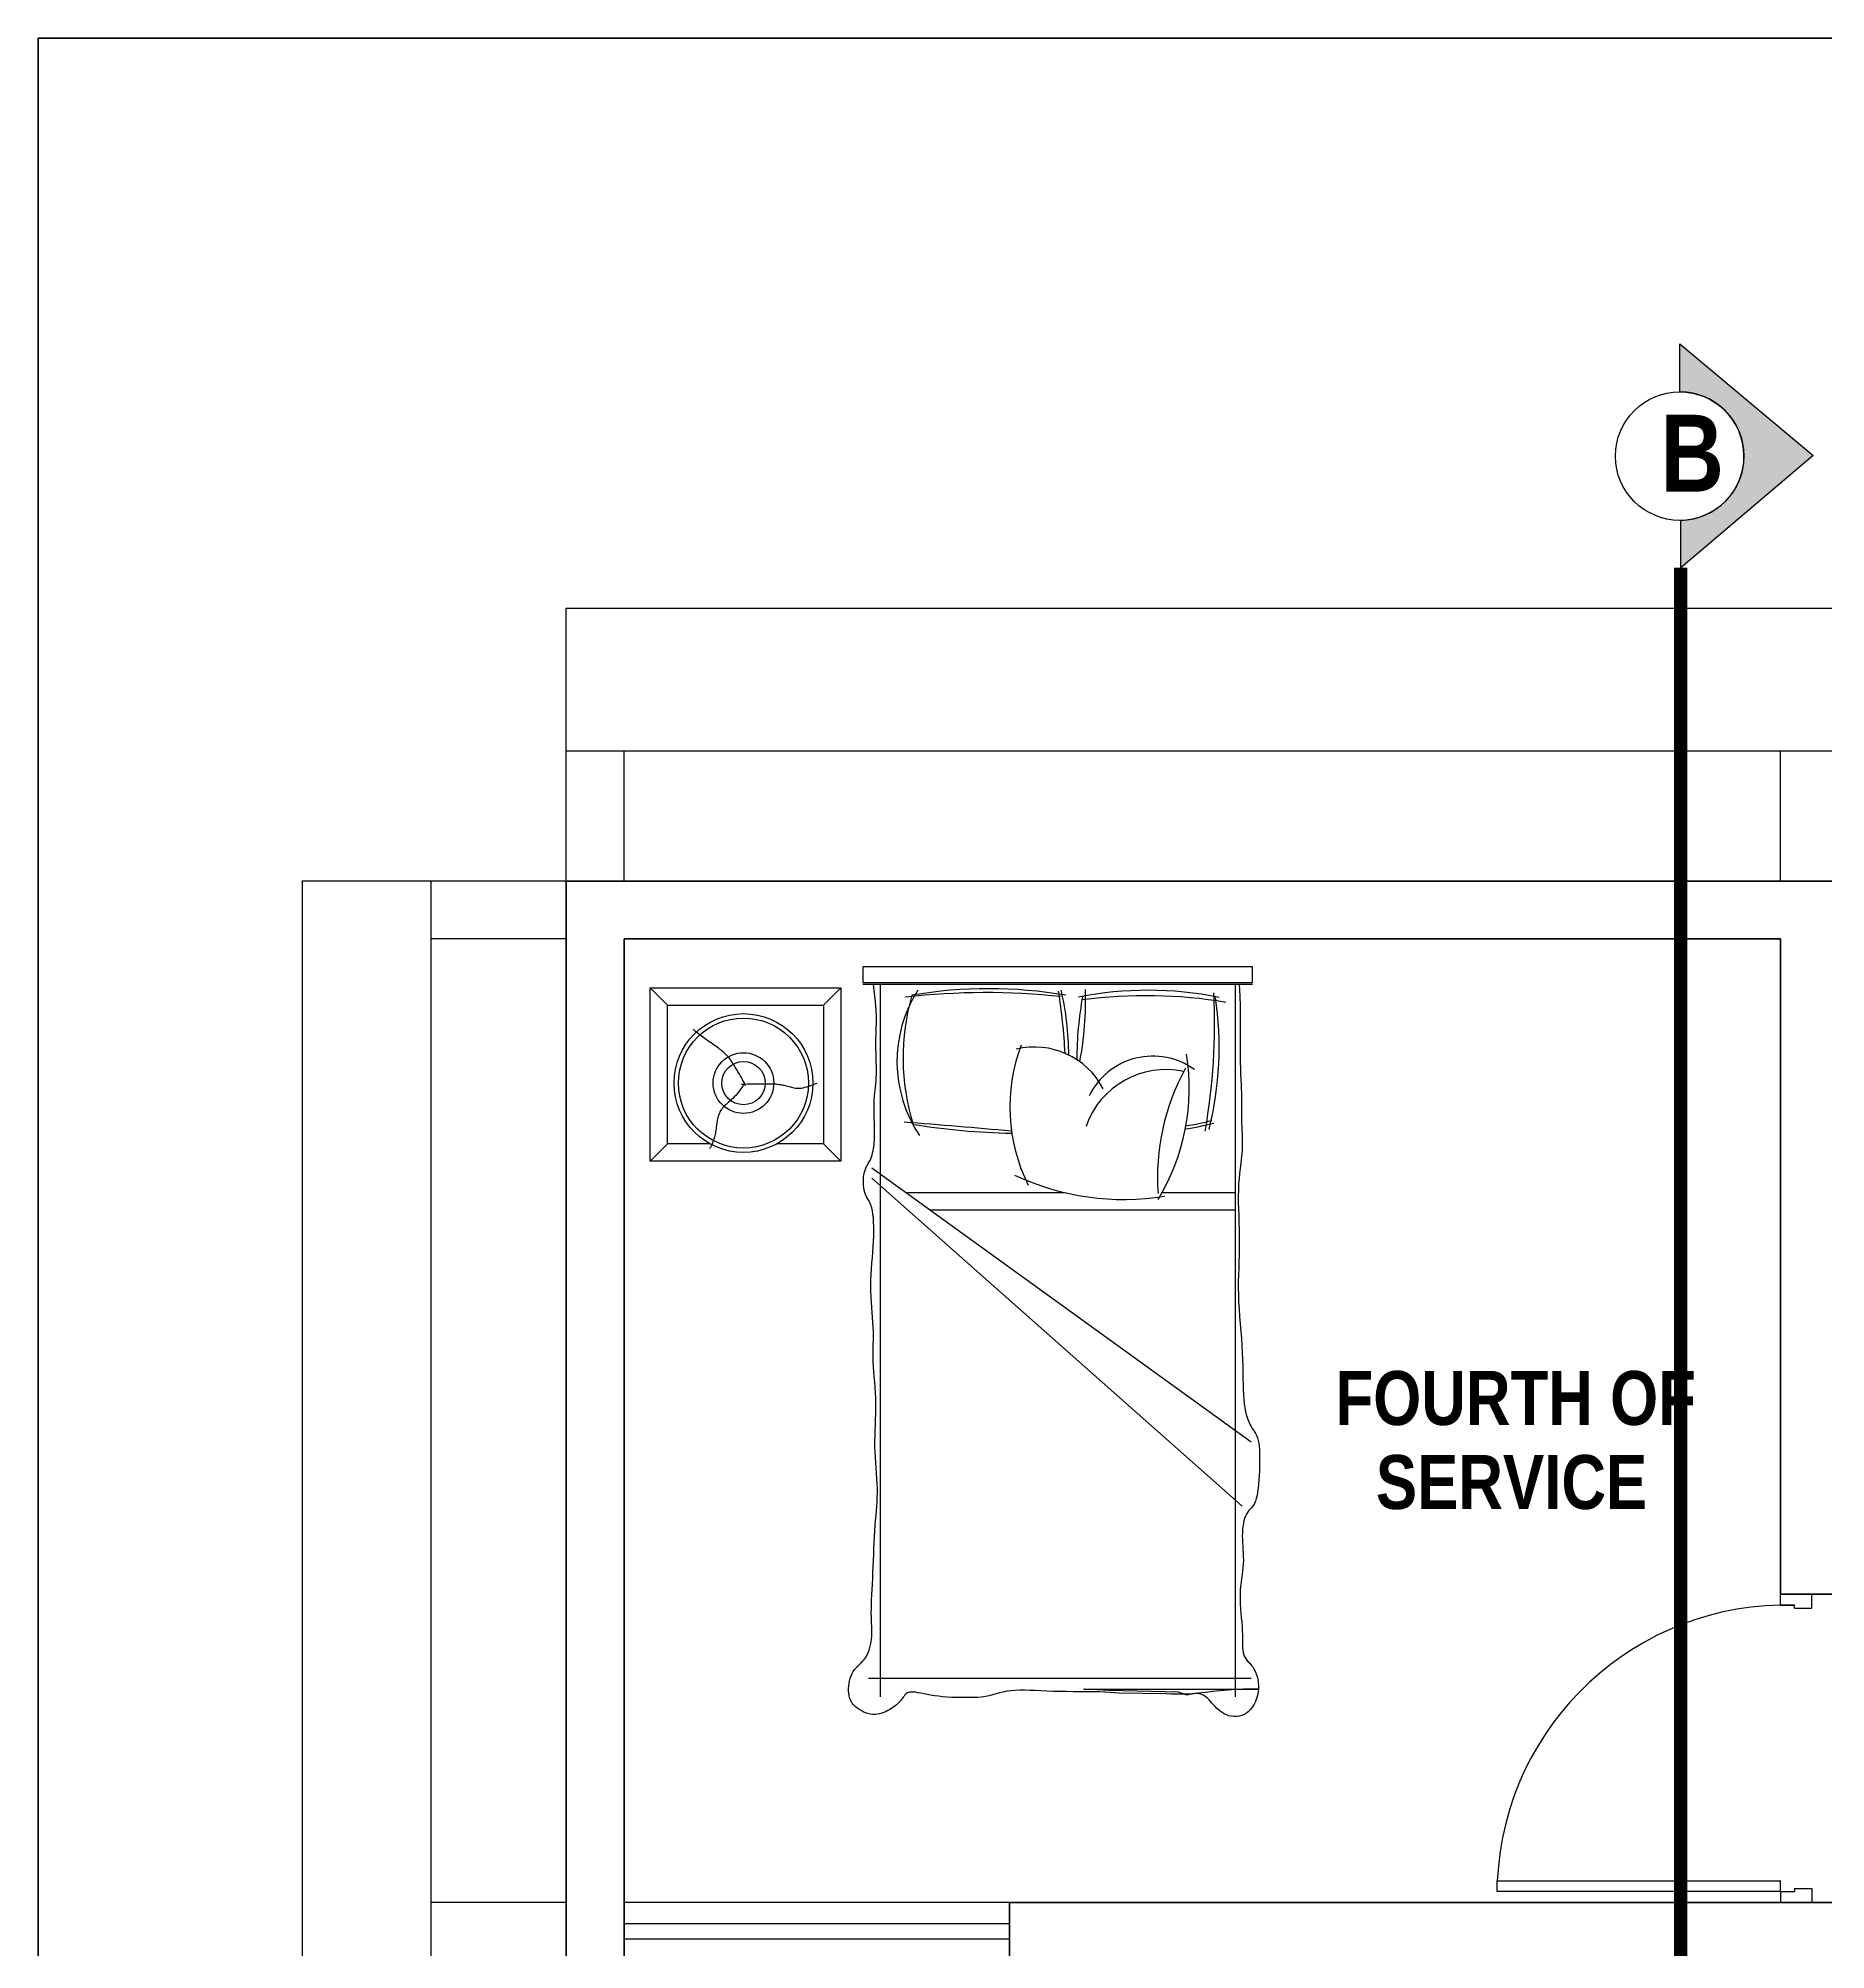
# Model space of a CAD drawing. Header units: millimetres. Extents: x -249630 to 95394, y -188036 to 109963.
# Drawn here: x -100853 to -95056, y 54575 to 60774 of the extents above; entities that cross this region are included whole.
import ezdxf

# ---------------------------------------------------------------- set-up
doc = ezdxf.new("R2010")
doc.units = ezdxf.units.MM
doc.header["$PDMODE"] = 2
doc.linetypes.add('ACAD_ISO04W100', pattern=[30, 24, -3, 0, -3])
for name, color, linetype in [('cotas', 1, 'Continuous'), ('Layer1', 2, 'Continuous'), ('Layer11', 30, 'Continuous'), ('Layer3', 3, 'Continuous'), ('PUERTAS', 14, 'Continuous'), ('SOMBRA', 252, 'Continuous'), ('SUBTITULOS', 90, 'Continuous'), ('TEXTOS', 11, 'Continuous'), ('VEREDA', 1, 'Continuous')]:
    doc.layers.add(name, color=color, linetype=linetype)
doc.layers.add('MUROS', color=6, linetype='Continuous', lineweight=60)
doc.styles.add('COTAS', font='arial.ttf', dxfattribs={"width": 1.1})
doc.styles.add('SUBTITULOS', font='swisscbi.ttf', dxfattribs={"oblique": 15, "height": 0.2})
doc.styles.add('SUBTITULOS(E)', font='swisscbi.ttf', dxfattribs={"oblique": 15, "height": 0.2})
doc.dimstyles.new('COTA1-50', dxfattribs={"dimscale": 0.5, "dimtxt": 0.22, "dimasz": 0.12, "dimexe": 0.08, "dimexo": 0.05, "dimgap": 0.076, "dimtad": 2, "dimzin": 4, "dimdsep": 46, "dimtxsty": 'COTAS', "dimblk": 'ARCHTICK', "dimcen": -0.1, "dimclrd": 141, "dimclre": 141, "dimclrt": 11, "dimadec": 0, "dimazin": 0, "dimtfac": 1, "dimtix": 1, "dimtmove": 1, "dimatfit": 3, "dimfxl": 1, "dimtolj": 1, "dimtzin": 0, "dimarcsym": 0})

# ---------------------------------------------------------------- blocks, each defined once
blk = doc.blocks.new('A$C69810C7B')
at = {"layer": 'PUERTAS', "color": 2}
for p, q in [((-0.99, -0.05), (-0.99, -0.15)), ((-0.945, -0.05), (-0.99, -0.05)), ((-0.945, -0.105), (-0.945, -0.05)), ((-0.045, -0.105), (-0.045, -0.05)), ((-0.045, -0.05), (0, -0.05)), ((0, -0.05), (0, -0.15)), ((-0.945, -0.105), (-0.955, -0.105)), ((-0.955, -0.15), (-0.955, -0.105)), ((-0.045, -0.105), (-0.035, -0.105)), ((-0.035, -0.15), (-0.035, -0.105)), ((-0.955, -0.15), (-0.99, -0.15)), ((-0.035, -0.15), (-0.07, -0.15)), ((-0.07, -1.06), (-0.07, -0.15)), ((-0.035, -0.15), (0, -0.15)), ((-0.035, -0.15), (-0.035, -1.06)), ((-0.035, -1.06), (-0.07, -1.06))]:
    blk.add_line(p, q, dxfattribs=at)
at = {"layer": 'PUERTAS', "color": 1}
blk.add_arc((-0.0268, -0.1318), 0.9286, 178.34796, 267.33498, dxfattribs=at)
blk = doc.blocks.new('MAM-11')
for p, q in [((0, 0), (0.045, -0.045)), ((0.5523, 0.0087), (1.5626, 0.0087)), ((0.5973, 0.0087), (0.5973, -1.8397)), ((1.5176, 0.0087), (1.5176, -1.8397)), ((0.495, 0), (0.45, -0.045)), ((0, -0.45), (0.045, -0.405)), ((0.45, -0.405), (0.495, -0.45)), ((0.5752, -0.4673), (1.559, -1.1782)), ((0.5752, -0.4939), (1.5362, -1.3455)), ((0.6638, -0.5313), (1.0745, -0.5313)), ((1.3283, -0.5313), (1.5176, -0.5313)), ((0.726, -0.5763), (1.5176, -0.5763)), ((1.3694, -0.5763), (1.5176, -0.5763)), ((0.5669, -1.7913), (1.559, -1.7913))]:
    blk.add_line(p, q)
for points in [[(0.5523, 0.0132), (1.5626, 0.0132), (1.5626, 0.0537), (0.5523, 0.0537)], [(0.495, 0), (0.495, -0.45), (0, -0.45), (0, 0)]]:
    blk.add_lwpolyline(points, close=True)
for points in [[(1.5284, 0.0087), (1.5298, -0.0224), (1.5305, -0.0478), (1.5309, -0.0722), (1.531, -0.0954), (1.531, -0.1174), (1.5309, -0.1383), (1.5308, -0.158), (1.5308, -0.1764), (1.5311, -0.1936), (1.5314, -0.2096), (1.5319, -0.2245), (1.5325, -0.2382), (1.533, -0.2509), (1.5336, -0.2625), (1.534, -0.2732), (1.5343, -0.2829), (1.5345, -0.2917), (1.5345, -0.2999), (1.5344, -0.3075), (1.5343, -0.3147), (1.5342, -0.3218), (1.5342, -0.3289), (1.5342, -0.3361), (1.5343, -0.3437), (1.5346, -0.3518), (1.5351, -0.3604), (1.5355, -0.3695), (1.5359, -0.379), (1.5362, -0.389), (1.5363, -0.3993), (1.5361, -0.41), (1.5356, -0.421), (1.5347, -0.4323), (1.5335, -0.444), (1.5321, -0.4561), (1.5306, -0.4687), (1.5292, -0.4818), (1.5278, -0.4955), (1.5268, -0.5099), (1.5261, -0.5249), (1.5258, -0.5407), (1.526, -0.5572), (1.5263, -0.5741), (1.5269, -0.5914), (1.5275, -0.6089), (1.5281, -0.6264), (1.5285, -0.6439), (1.5286, -0.6612), (1.5285, -0.6781), (1.5281, -0.6948), (1.5275, -0.7114), (1.5269, -0.728), (1.5263, -0.7447), (1.526, -0.7617), (1.5258, -0.779), (1.5261, -0.7968), (1.5268, -0.8151), (1.5279, -0.8339), (1.5292, -0.8529), (1.5307, -0.8722), (1.5322, -0.8914), (1.5338, -0.9105), (1.5351, -0.9292), (1.5362, -0.9476), (1.537, -0.9653), (1.5375, -0.9824), (1.5379, -0.9988), (1.5381, -1.0145), (1.5384, -1.0294), (1.5387, -1.0434), (1.5392, -1.0565), (1.54, -1.0686), (1.5412, -1.0797), (1.5426, -1.0899), (1.5443, -1.0992), (1.5464, -1.1076), (1.5486, -1.1153), (1.5511, -1.1222), (1.5537, -1.1283), (1.5565, -1.1339), (1.5594, -1.1388), (1.5623, -1.1434), (1.5653, -1.1478), (1.5681, -1.1522), (1.5708, -1.1569), (1.5733, -1.162), (1.5755, -1.1678), (1.5774, -1.1744), (1.5789, -1.1821), (1.5799, -1.1906), (1.5807, -1.2), (1.5811, -1.2101), (1.5813, -1.2206), (1.5812, -1.2316), (1.581, -1.2429), (1.5806, -1.2543), (1.58, -1.2656), (1.5793, -1.2769), (1.5785, -1.2878), (1.5774, -1.2982), (1.5761, -1.308), (1.5745, -1.3171), (1.5726, -1.3252), (1.5704, -1.3322), (1.5679, -1.338), (1.5651, -1.3429), (1.5621, -1.347), (1.559, -1.3506), (1.5558, -1.3541), (1.5527, -1.3576), (1.5497, -1.3614), (1.547, -1.3658), (1.5445, -1.3709), (1.5424, -1.3768), (1.5405, -1.3834), (1.539, -1.3905), (1.5378, -1.3981), (1.5369, -1.4061), (1.5364, -1.4143), (1.5362, -1.4228), (1.5364, -1.4314), (1.5368, -1.4401), (1.5374, -1.449), (1.538, -1.4579), (1.5385, -1.4669), (1.5389, -1.476), (1.539, -1.4852), (1.5388, -1.4944), (1.5381, -1.5037), (1.537, -1.5131), (1.5358, -1.5227), (1.5344, -1.5325), (1.5331, -1.5426), (1.5319, -1.553), (1.531, -1.5637), (1.5305, -1.5749), (1.5305, -1.5865), (1.531, -1.5984), (1.5317, -1.6106), (1.5327, -1.6227), (1.5337, -1.6348), (1.5347, -1.6465), (1.5356, -1.6579), (1.5362, -1.6687), (1.5365, -1.6788), (1.5366, -1.6882), (1.5367, -1.6969), (1.5367, -1.7049), (1.5369, -1.7123), (1.5375, -1.7191), (1.5385, -1.7252), (1.54, -1.7308), (1.5423, -1.7357), (1.5451, -1.7402), (1.5483, -1.7445), (1.5519, -1.7487), (1.5557, -1.7529), (1.5594, -1.7573), (1.5632, -1.7621), (1.5666, -1.7675), (1.5698, -1.7736), (1.5725, -1.7802), (1.5748, -1.7874), (1.5765, -1.795), (1.5777, -1.8029), (1.5783, -1.8111), (1.5782, -1.8194), (1.5774, -1.8277), (1.5758, -1.836), (1.5735, -1.8441), (1.5706, -1.8519), (1.5669, -1.8592), (1.5627, -1.8661), (1.558, -1.8723), (1.5527, -1.8777), (1.547, -1.8822), (1.5409, -1.8857), (1.5344, -1.8883), (1.5278, -1.89), (1.521, -1.8908), (1.5143, -1.8909), (1.5076, -1.8901), (1.5012, -1.8887), (1.4951, -1.8866), (1.4893, -1.884), (1.484, -1.8808), (1.4789, -1.8772), (1.4742, -1.8733), (1.4698, -1.8692), (1.4656, -1.8649), (1.4616, -1.8605), (1.4577, -1.8562), (1.4539, -1.852), (1.4502, -1.848), (1.4466, -1.8443), (1.4428, -1.8409), (1.4389, -1.8379), (1.4349, -1.8354), (1.4306, -1.8334), (1.426, -1.8321), (1.4211, -1.8315), (1.4159, -1.8315), (1.4103, -1.832), (1.4046, -1.8329), (1.3986, -1.834), (1.3924, -1.8353), (1.3707, -1.8276), (1.1918, -1.8231), (1.1759, -1.8225), (1.1593, -1.8218), (1.1422, -1.821), (1.1245, -1.8203), (1.5767, -1.8198), (1.5579, -1.8197), (1.5387, -1.8201), (1.519, -1.8211), (1.4991, -1.8226), (1.4793, -1.8244), (1.4598, -1.8264), (1.4408, -1.8284), (1.4226, -1.8303), (1.4056, -1.8318), (1.3899, -1.8328), (1.3756, -1.8332), (1.3626, -1.8331), (1.3505, -1.8325), (1.3389, -1.8317), (1.217, -1.8306), (1.2052, -1.8296), (1.1928, -1.8285), (1.1794, -1.8277), (1.1648, -1.8271), (1.149, -1.8268), (1.1324, -1.8266), (1.1152, -1.8265), (1.0977, -1.8265), (1.0801, -1.8264), (1.0627, -1.8262), (1.0458, -1.8258), (1.0295, -1.8252), (1.014, -1.8245), (0.9992, -1.8238), (0.9851, -1.8232), (0.9717, -1.8228), (0.9591, -1.8227), (0.9473, -1.823), (0.9362, -1.8239), (0.9259, -1.8254), (0.9161, -1.8274), (0.9068, -1.8297), (0.8977, -1.8321), (0.8887, -1.8346), (0.8796, -1.8369), (0.8701, -1.8389), (0.8602, -1.8404), (0.8497, -1.8413), (0.7937, -1.8415), (0.7824, -1.8413), (0.771, -1.8407), (0.7597, -1.8397), (0.7486, -1.8384), (0.7379, -1.8369), (0.7278, -1.8353), (0.7184, -1.8336), (0.7099, -1.832), (0.702, -1.8305), (0.6949, -1.8291), (0.6885, -1.8281), (0.6827, -1.8275), (0.6777, -1.8273), (0.6733, -1.8277), (0.6696, -1.8287), (0.6664, -1.8303), (0.6636, -1.8324), (0.6611, -1.8349), (0.6588, -1.8377), (0.6566, -1.8408), (0.6543, -1.844), (0.6518, -1.8473), (0.649, -1.8507), (0.646, -1.854), (0.6427, -1.8573), (0.6391, -1.8605), (0.6352, -1.8637), (0.631, -1.8668), (0.6267, -1.8698), (0.622, -1.8727), (0.6172, -1.8755), (0.6121, -1.8781), (0.6068, -1.8804), (0.6013, -1.8824), (0.5956, -1.8839), (0.5898, -1.885), (0.5838, -1.8855), (0.5777, -1.8854), (0.5715, -1.8845), (0.5652, -1.8831), (0.559, -1.881), (0.553, -1.8785), (0.5472, -1.8755), (0.5417, -1.8721), (0.5366, -1.8684), (0.5321, -1.8645), (0.5281, -1.8603), (0.5247, -1.856), (0.5218, -1.8514), (0.5195, -1.8466), (0.5177, -1.8416), (0.5163, -1.8362), (0.5154, -1.8305), (0.515, -1.8245), (0.515, -1.8182), (0.5154, -1.8116), (0.5162, -1.8049), (0.5174, -1.7982), (0.5192, -1.7917), (0.5213, -1.7853), (0.5239, -1.7794), (0.527, -1.7738), (0.5306, -1.7689), (0.5345, -1.7644), (0.5386, -1.7601), (0.5429, -1.756), (0.5473, -1.7519), (0.5515, -1.7476), (0.5556, -1.7429), (0.5593, -1.7377), (0.5627, -1.732), (0.5656, -1.7256), (0.5682, -1.7189), (0.5703, -1.7119), (0.5721, -1.7047), (0.5735, -1.6975), (0.5745, -1.6903), (0.5752, -1.6832), (0.5755, -1.6765), (0.5755, -1.6698), (0.5753, -1.6631), (0.575, -1.6562), (0.5746, -1.6489), (0.5743, -1.6411), (0.574, -1.6325), (0.5739, -1.623), (0.574, -1.6125), (0.5743, -1.6011), (0.5748, -1.5887), (0.5754, -1.5756), (0.5761, -1.5618), (0.5768, -1.5474), (0.5776, -1.5325), (0.5783, -1.5172), (0.579, -1.5016), (0.5797, -1.4859), (0.5803, -1.4701), (0.5809, -1.4545), (0.5816, -1.4391), (0.5823, -1.424), (0.5831, -1.4095), (0.584, -1.3956), (0.585, -1.3824), (0.5861, -1.3698), (0.5871, -1.3577), (0.5881, -1.3459), (0.5889, -1.3342), (0.5895, -1.3226), (0.5898, -1.3108), (0.5897, -1.2986), (0.5893, -1.286), (0.5886, -1.273), (0.5876, -1.2597), (0.5866, -1.2461), (0.5855, -1.2323), (0.5846, -1.2183), (0.5838, -1.2043), (0.5834, -1.1903), (0.5833, -1.1763), (0.5836, -1.1623), (0.5841, -1.1484), (0.5847, -1.1345), (0.5852, -1.1206), (0.5857, -1.1067), (0.586, -1.0927), (0.5859, -1.0787), (0.5855, -1.0647), (0.5847, -1.0507), (0.5838, -1.0367), (0.5827, -1.023), (0.5816, -1.0094), (0.5805, -0.9962), (0.5796, -0.9834), (0.579, -0.971), (0.5786, -0.9591), (0.5786, -0.9477), (0.5787, -0.9365), (0.579, -0.9255), (0.5792, -0.9145), (0.5793, -0.9034), (0.5793, -0.8921), (0.579, -0.8804), (0.5783, -0.8683), (0.5774, -0.8557), (0.5764, -0.8428), (0.5753, -0.8295), (0.5743, -0.8158), (0.5734, -0.8019), (0.5728, -0.7877), (0.5726, -0.7733), (0.5728, -0.7587), (0.5734, -0.7441), (0.5743, -0.7294), (0.5754, -0.7147), (0.5766, -0.7002), (0.5777, -0.6858), (0.5787, -0.6717), (0.5796, -0.658), (0.5802, -0.6447), (0.5804, -0.6319), (0.5804, -0.6197), (0.58, -0.6082), (0.5793, -0.5975), (0.5783, -0.5877), (0.5769, -0.5789), (0.5752, -0.5712), (0.5731, -0.5646), (0.5708, -0.559), (0.5683, -0.554), (0.5657, -0.5496), (0.5632, -0.5453), (0.5608, -0.541), (0.5586, -0.5364), (0.5568, -0.5313), (0.5553, -0.5254), (0.5543, -0.519), (0.5536, -0.5122), (0.5534, -0.5052), (0.5535, -0.4982), (0.554, -0.4913), (0.5549, -0.4847), (0.5562, -0.4787), (0.5577, -0.4733), (0.5596, -0.4685), (0.5617, -0.4641), (0.5639, -0.4601), (0.5662, -0.4561), (0.5684, -0.4522), (0.5706, -0.4482), (0.5726, -0.4438), (0.5744, -0.4391), (0.576, -0.4341), (0.5773, -0.4288), (0.5785, -0.4233), (0.5795, -0.4178), (0.5803, -0.4122), (0.581, -0.4067), (0.5815, -0.4014), (0.5819, -0.3962), (0.5822, -0.3912), (0.5824, -0.3862), (0.5825, -0.3811), (0.5825, -0.3757), (0.5825, -0.37), (0.5823, -0.3638), (0.5821, -0.357), (0.5819, -0.3496), (0.5816, -0.3415), (0.5813, -0.3331), (0.5811, -0.3243), (0.581, -0.3154), (0.581, -0.3065), (0.5811, -0.2977), (0.5815, -0.2892), (0.5821, -0.2811), (0.5828, -0.2732), (0.5837, -0.2655), (0.5846, -0.2579), (0.5854, -0.25), (0.5862, -0.242), (0.5868, -0.2335), (0.5872, -0.2246), (0.5873, -0.215), (0.5872, -0.2048), (0.5869, -0.194), (0.5866, -0.1828), (0.5862, -0.171), (0.5859, -0.1588), (0.5858, -0.1463), (0.5859, -0.1333), (0.5863, -0.1201), (0.5867, -0.1061), (0.587, -0.0912), (0.587, -0.0748), (0.5863, -0.0567), (0.5849, -0.0365), (0.5826, -0.0138), (0.5794, 0.0087)], [(0.1554, -0.405), (0.045, -0.405), (0.045, -0.045), (0.45, -0.045), (0.45, -0.405), (0.3293, -0.405)], [(0.2478, -0.2544), (0.2439, -0.2464), (0.2402, -0.2394), (0.2369, -0.2331), (0.2337, -0.2276), (0.2308, -0.2226), (0.2281, -0.2181), (0.2256, -0.214), (0.2233, -0.2102), (0.2211, -0.2066), (0.219, -0.2031), (0.217, -0.1998), (0.215, -0.1966), (0.2131, -0.1935), (0.2112, -0.1906), (0.2092, -0.1877), (0.2071, -0.1849), (0.2049, -0.1821), (0.2026, -0.1794), (0.2002, -0.1768), (0.1977, -0.1742), (0.1951, -0.1716), (0.1923, -0.1691), (0.1895, -0.1666), (0.1866, -0.1641), (0.1836, -0.1616), (0.1804, -0.1592), (0.1772, -0.1567), (0.1738, -0.1542), (0.1702, -0.1516), (0.1664, -0.1489), (0.1624, -0.1462), (0.1582, -0.1433), (0.1537, -0.1402), (0.1489, -0.137), (0.1437, -0.1334), (0.1382, -0.1295), (0.1323, -0.125), (0.1259, -0.12), (0.119, -0.1143), (0.1115, -0.1079)], [(0.2449, -0.2466), (0.2403, -0.2551), (0.2358, -0.2625), (0.2314, -0.2689), (0.227, -0.2745), (0.2227, -0.2793), (0.2185, -0.2836), (0.2144, -0.2874), (0.2106, -0.2909), (0.2069, -0.2941), (0.2034, -0.2972), (0.2001, -0.3001), (0.197, -0.303), (0.1941, -0.3057), (0.1914, -0.3084), (0.1889, -0.3112), (0.1867, -0.3139), (0.1847, -0.3167), (0.1828, -0.3196), (0.1812, -0.3225), (0.1798, -0.3254), (0.1785, -0.3284), (0.1774, -0.3314), (0.1764, -0.3344), (0.1756, -0.3375), (0.1749, -0.3405), (0.1743, -0.3435), (0.1738, -0.3465), (0.1734, -0.3496), (0.173, -0.3526), (0.1726, -0.3556), (0.1723, -0.3586), (0.1719, -0.3617), (0.1715, -0.3647), (0.1711, -0.3678), (0.1706, -0.3709), (0.17, -0.374), (0.1694, -0.3773), (0.1686, -0.3807), (0.1678, -0.3842), (0.1669, -0.3879), (0.1658, -0.3918), (0.1646, -0.3957), (0.1632, -0.3997), (0.1618, -0.4037), (0.1602, -0.4075), (0.1584, -0.4111), (0.1565, -0.4144), (0.1544, -0.4173)], [(0.2368, -0.2507), (0.2453, -0.25), (0.2528, -0.2497), (0.2595, -0.2495), (0.2654, -0.2494), (0.2706, -0.2495), (0.2754, -0.2496), (0.2797, -0.2497), (0.2839, -0.2498), (0.2878, -0.2498), (0.2917, -0.2498), (0.2954, -0.2497), (0.2991, -0.2496), (0.3026, -0.2495), (0.3061, -0.2494), (0.3095, -0.2493), (0.3128, -0.2493), (0.316, -0.2493), (0.3192, -0.2494), (0.3224, -0.2496), (0.3255, -0.2498), (0.3286, -0.2501), (0.3317, -0.2505), (0.3349, -0.2509), (0.338, -0.2513), (0.3412, -0.2519), (0.3444, -0.2525), (0.3476, -0.2531), (0.3508, -0.2538), (0.3541, -0.2546), (0.3573, -0.2554), (0.3606, -0.2562), (0.3639, -0.2571), (0.3672, -0.2579), (0.3705, -0.2588), (0.3739, -0.2596), (0.3773, -0.2603), (0.3809, -0.2607), (0.3847, -0.2609), (0.3886, -0.2609), (0.3928, -0.2604), (0.3972, -0.2596), (0.4019, -0.2584), (0.4067, -0.257), (0.4118, -0.2553), (0.417, -0.2535), (0.4224, -0.2517), (0.4279, -0.2498), (0.4336, -0.248)]]:
    blk.add_lwpolyline(points)
for radius in [0.18, 0.1687, 0.0787, 0.0562]:
    blk.add_circle((0.2423, -0.2474), radius)
for centre, radius, start, end in [((0.9848, -0.1916), 0.3443, 147.51, 213.8336), ((1.2426, -0.1818), 0.5864, 163.9263, 197.1409), ((0.8717, -1.8352), 1.8224, 83.8573, 96.5991), ((0.8781, -1.1894), 1.1867, 80.2673, 99.6516), ((-0.3638, -0.2411), 1.4421, 2.8091, 9.2693), ((0.2767, -0.1837), 0.8096, 0.622, 12.6507), ((2.0242, -0.1882), 0.9172, 169.5301, 179.9067), ((1.2922, -0.9346), 0.9279, 78.5693, 101.2382), ((0.2921, -0.0344), 0.8376, 349.1351, 2.0447), ((1.2868, -1.2645), 1.2437, 80.4129, 97.6051), ((-0.1459, -0.0943), 1.6102, 350.0701, 2.8905), ((0.598, -0.1556), 0.8782, 346.0003, 8.5403), ((1.3875, -0.3096), 0.4542, 159.3026, 206.5026), ((0.9967, -0.3563), 0.2023, 27.7042, 103.4903), ((1.3044, -0.362), 0.1844, 54.1671, 153.8421), ((0.8451, -0.2612), 0.5535, 328.6542, 9.1977), ((1.3387, -0.4323), 0.22, 78.0413, 160.8342), ((1.9003, -0.4917), 0.5842, 151.0456, 184.1497), ((1.329, 0.1081), 0.4703, 277.4531, 285.8045), ((-0.4249, -14.9412), 14.6323, 84.65974, 85.75157), ((0.9825, 1.5309), 1.9092, 260.953, 268.6517), ((1.2912, 0.2932), 0.6667, 278.3926, 284.8631), ((1.2297, 0.1177), 0.6673, 244.7809, 279.0606)]:
    blk.add_arc(centre, radius, start, end)
blk = doc.blocks.new('_ArchTick')
at = {"color": 0, "linetype": 'ByBlock', "const_width": 0.15}
blk.add_lwpolyline([(-0.5, -0.5), (0.5, 0.5)], dxfattribs=at)
blk = doc.blocks.new('*D38')
at = {"layer": 'cotas', "color": 141, "lineweight": -2, "transparency": 16777216}
for p, q in [((-99140.5, 58040.3), (-99140.5, 58462.5)), ((-99140.5, 58462.5), (-98953, 58462.5)), ((-98953, 58040.3), (-98953, 58462.5))]:
    blk.add_line(p, q, dxfattribs=at)
at = {"layer": 'Defpoints', "color": 0, "transparency": 16777216}
for p in [(-98953, 58462.5), (-99140.5, 58040.3), (-98953, 58040.3)]:
    blk.add_point(p, dxfattribs=at)
at = {"layer": 'cotas', "color": 141, "lineweight": -2, "transparency": 16777216, "xscale": 0.06, "yscale": 0.06, "zscale": 0.06, "rotation": 180}
blk.add_blockref('_ArchTick', (-99140.5, 58462.5), dxfattribs=at)
at = {"layer": 'cotas', "color": 141, "lineweight": -2, "transparency": 16777216, "xscale": 0.06, "yscale": 0.06, "zscale": 0.06}
blk.add_blockref('_ArchTick', (-98953, 58462.5), dxfattribs=at)
at = {"layer": 'cotas', "color": 11, "transparency": 16777216, "insert": (-99046.7, 58462.6), "char_height": 0.11, "attachment_point": 5, "style": 'COTAS'}
blk.add_mtext('\\A1;187.50', dxfattribs=at)
blk = doc.blocks.new('*D39')
at = {"layer": 'cotas', "color": 141, "lineweight": -2, "transparency": 16777216}
for p, q in [((-98953, 58040.3), (-98953, 58462.5)), ((-98953, 58462.5), (-95203, 58462.5)), ((-95203, 58040.3), (-95203, 58462.5))]:
    blk.add_line(p, q, dxfattribs=at)
at = {"layer": 'Defpoints', "color": 0, "transparency": 16777216}
for p in [(-95203, 58462.5), (-98953, 58040.3), (-95203, 58040.3)]:
    blk.add_point(p, dxfattribs=at)
at = {"layer": 'cotas', "color": 141, "lineweight": -2, "transparency": 16777216, "xscale": 0.06, "yscale": 0.06, "zscale": 0.06, "rotation": 180}
blk.add_blockref('_ArchTick', (-98953, 58462.5), dxfattribs=at)
at = {"layer": 'cotas', "color": 141, "lineweight": -2, "transparency": 16777216, "xscale": 0.06, "yscale": 0.06, "zscale": 0.06}
blk.add_blockref('_ArchTick', (-95203, 58462.5), dxfattribs=at)
at = {"layer": 'cotas', "color": 11, "transparency": 16777216, "insert": (-97078, 58462.6), "char_height": 0.11, "attachment_point": 5, "style": 'COTAS'}
blk.add_mtext('\\A1;3750.00', dxfattribs=at)
blk = doc.blocks.new('*D40')
at = {"layer": 'cotas', "color": 141, "lineweight": -2, "transparency": 16777216}
for p, q in [((-95203, 58040.3), (-95203, 58462.5)), ((-95203, 58462.5), (-95015.5, 58462.5)), ((-95015.5, 58040.3), (-95015.5, 58462.5))]:
    blk.add_line(p, q, dxfattribs=at)
at = {"layer": 'Defpoints', "color": 0, "transparency": 16777216}
for p in [(-95015.5, 58462.5), (-95203, 58040.3), (-95015.5, 58040.3)]:
    blk.add_point(p, dxfattribs=at)
at = {"layer": 'cotas', "color": 141, "lineweight": -2, "transparency": 16777216, "xscale": 0.06, "yscale": 0.06, "zscale": 0.06, "rotation": 180}
blk.add_blockref('_ArchTick', (-95203, 58462.5), dxfattribs=at)
at = {"layer": 'cotas', "color": 141, "lineweight": -2, "transparency": 16777216, "xscale": 0.06, "yscale": 0.06, "zscale": 0.06}
blk.add_blockref('_ArchTick', (-95015.5, 58462.5), dxfattribs=at)
at = {"layer": 'cotas', "color": 11, "transparency": 16777216, "insert": (-95109.2, 58462.6), "char_height": 0.11, "attachment_point": 5, "style": 'COTAS'}
blk.add_mtext('\\A1;187.50', dxfattribs=at)
blk = doc.blocks.new('*D45')
at = {"layer": 'cotas', "color": 141, "lineweight": -2, "transparency": 16777216}
for p, q in [((-99140.5, 58040.3), (-99579.4, 58040.3)), ((-99579.4, 58040.3), (-99579.4, 57852.8)), ((-99140.5, 57852.8), (-99579.4, 57852.8))]:
    blk.add_line(p, q, dxfattribs=at)
at = {"layer": 'Defpoints', "color": 0, "transparency": 16777216}
for p in [(-99140.5, 58040.3), (-99579.4, 57852.8), (-99140.5, 57852.8)]:
    blk.add_point(p, dxfattribs=at)
at = {"layer": 'cotas', "color": 141, "lineweight": -2, "transparency": 16777216, "xscale": 0.06, "yscale": 0.06, "zscale": 0.06}
for p, rotation in [((-99579.4, 58040.3), 90), ((-99579.4, 57852.8), 270)]:
    blk.add_blockref('_ArchTick', p, dxfattribs=dict(at, rotation=rotation))
at = {"layer": 'cotas', "color": 11, "transparency": 16777216, "insert": (-99579.5, 57946.5), "char_height": 0.11, "attachment_point": 5, "rotation": 90, "style": 'COTAS'}
blk.add_mtext('\\A1;187.50', dxfattribs=at)
blk = doc.blocks.new('*D46')
at = {"layer": 'cotas', "color": 141, "lineweight": -2, "transparency": 16777216}
for p, q in [((-99140.5, 57852.8), (-99579.4, 57852.8)), ((-99579.4, 57852.8), (-99579.4, 54727.8)), ((-99140.5, 54727.8), (-99579.4, 54727.8))]:
    blk.add_line(p, q, dxfattribs=at)
at = {"layer": 'Defpoints', "color": 0, "transparency": 16777216}
for p in [(-99140.5, 57852.8), (-99579.4, 54727.8), (-99140.5, 54727.8)]:
    blk.add_point(p, dxfattribs=at)
at = {"layer": 'cotas', "color": 141, "lineweight": -2, "transparency": 16777216, "xscale": 0.06, "yscale": 0.06, "zscale": 0.06}
for p, rotation in [((-99579.4, 57852.8), 90), ((-99579.4, 54727.8), 270)]:
    blk.add_blockref('_ArchTick', p, dxfattribs=dict(at, rotation=rotation))
at = {"layer": 'cotas', "color": 11, "transparency": 16777216, "insert": (-99579.5, 56290.3), "char_height": 0.11, "attachment_point": 5, "rotation": 90, "style": 'COTAS'}
blk.add_mtext('\\A1;3125.00', dxfattribs=at)
blk = doc.blocks.new('*D47')
at = {"layer": 'cotas', "color": 141, "lineweight": -2, "transparency": 16777216}
for p, q in [((-99140.5, 54727.8), (-99579.4, 54727.8)), ((-99579.4, 54727.8), (-99579.4, 54540.3)), ((-99140.5, 54540.3), (-99579.4, 54540.3))]:
    blk.add_line(p, q, dxfattribs=at)
at = {"layer": 'Defpoints', "color": 0, "transparency": 16777216}
for p in [(-99140.5, 54727.8), (-99579.4, 54540.3), (-99140.5, 54540.3)]:
    blk.add_point(p, dxfattribs=at)
at = {"layer": 'cotas', "color": 141, "lineweight": -2, "transparency": 16777216, "xscale": 0.06, "yscale": 0.06, "zscale": 0.06}
for p, rotation in [((-99579.4, 54727.8), 90), ((-99579.4, 54540.3), 270)]:
    blk.add_blockref('_ArchTick', p, dxfattribs=dict(at, rotation=rotation))
at = {"layer": 'cotas', "color": 11, "transparency": 16777216, "insert": (-99579.5, 54634), "char_height": 0.11, "attachment_point": 5, "rotation": 90, "style": 'COTAS'}
blk.add_mtext('\\A1;187.50', dxfattribs=at)
blk = doc.blocks.new('*D75')
at = {"layer": 'cotas', "color": 141, "lineweight": -2, "transparency": 16777216}
for p, q in [((-99140.5, 58462.5), (-99140.5, 58925.2)), ((-99140.5, 58925.2), (-86390.5, 58925.2)), ((-86390.5, 58462.5), (-86390.5, 58925.2))]:
    blk.add_line(p, q, dxfattribs=at)
at = {"layer": 'Defpoints', "color": 0, "transparency": 16777216}
for p in [(-86390.5, 58925.2), (-99140.5, 58462.5), (-86390.5, 58462.5)]:
    blk.add_point(p, dxfattribs=at)
at = {"layer": 'cotas', "color": 141, "lineweight": -2, "transparency": 16777216, "xscale": 0.06, "yscale": 0.06, "zscale": 0.06, "rotation": 180}
blk.add_blockref('_ArchTick', (-99140.5, 58925.2), dxfattribs=at)
at = {"layer": 'cotas', "color": 141, "lineweight": -2, "transparency": 16777216, "xscale": 0.06, "yscale": 0.06, "zscale": 0.06}
blk.add_blockref('_ArchTick', (-86390.5, 58925.2), dxfattribs=at)
at = {"layer": 'cotas', "color": 11, "transparency": 16777216, "insert": (-92765.5, 58925.3), "char_height": 0.11, "attachment_point": 5, "style": 'COTAS'}
blk.add_mtext('\\A1;12750.00', dxfattribs=at)
blk = doc.blocks.new('*D76')
at = {"layer": 'cotas', "color": 141, "lineweight": -2, "transparency": 16777216}
for p, q in [((-99579.4, 58040.3), (-99997.5, 58040.3)), ((-99997.4, 58040.3), (-99997.4, 29727.8)), ((-99579.4, 29727.8), (-99997.5, 29727.8))]:
    blk.add_line(p, q, dxfattribs=at)
at = {"layer": 'Defpoints', "color": 0, "transparency": 16777216}
for p in [(-99579.4, 58040.3), (-99997.4, 29727.8), (-99579.4, 29727.8)]:
    blk.add_point(p, dxfattribs=at)
at = {"layer": 'cotas', "color": 141, "lineweight": -2, "transparency": 16777216, "xscale": 0.06, "yscale": 0.06, "zscale": 0.06}
for p, rotation in [((-99997.4, 58040.3), 90), ((-99997.4, 29727.8), 270)]:
    blk.add_blockref('_ArchTick', p, dxfattribs=dict(at, rotation=rotation))
at = {"layer": 'cotas', "color": 11, "transparency": 16777216, "insert": (-99997.5, 43884), "char_height": 0.11, "attachment_point": 5, "rotation": 90, "style": 'COTAS'}
blk.add_mtext('\\A1;28312.50', dxfattribs=at)

msp = doc.modelspace()

# ---------------------------------------------------------------- hatches: boundary and pattern name
at = {"layer": 'SOMBRA'}
h = msp.add_hatch(color=252, dxfattribs=at)
h.dxf.hatch_style = 1
edge = h.paths.add_edge_path()
edge.add_line((-95529.275, 59626.994), (-95529.275, 59782.768))
edge.add_line((-95529.275, 59782.768), (-95097.4, 59420.971))
edge.add_line((-95097.4, 59420.971), (-95526.765, 59056.659))
edge.add_line((-95526.765, 59056.659), (-95526.765, 59210.227))
edge.add_arc((-95530.119, 59418.598), 208.398, 270.9222885, 449.7679954)

# ---------------------------------------------------------------- linework, layer by layer
at = {"layer": 'Layer1'}
msp.add_lwpolyline([(-97702.993, 54727.773), (-98952.993, 54727.773)], dxfattribs=at)
at = {"layer": 'Layer3', "color": 3}
msp.add_lwpolyline([(-95529.275, 59626.994), (-95529.275, 59782.768), (-95097.4, 59420.971), (-95526.765, 59056.659), (-95526.765, 59210.227, 0.98997729), (-95529.275, 59626.994, 0.98802427)], format="xyb", dxfattribs=at)
at = {"layer": 'Layer3', "linetype": 'ACAD_ISO04W100', "ltscale": 0.025, "const_width": 43.75}
msp.add_lwpolyline([(-95526.765, 59056.659), (-95526.765, 53838.027)], dxfattribs=at)
at = {"layer": 'Layer3', "color": 3}
msp.add_circle((-95530.119, 59418.598), 208.398, dxfattribs=at)
at = {"layer": 'MUROS'}
for p, q in [((-99140.493, 58040.273), (-93577.993, 58040.273)), ((-99140.493, 54540.273), (-99140.493, 58040.273)), ((-98952.993, 57852.773), (-95202.993, 57852.773)), ((-98952.993, 54540.273), (-98952.993, 57852.773)), ((-95202.993, 57852.773), (-95202.993, 55727.773)), ((-95202.993, 55727.773), (-94765.493, 55727.773)), ((-93577.993, 54727.773), (-97702.993, 54727.773))]:
    msp.add_line(p, q, dxfattribs=at)
msp.add_lwpolyline([(-100852.68, 23273.832), (-44521.546, 23273.832), (-44521.546, 60773.832), (-100852.68, 60773.832)], close=True, dxfattribs=at)
msp.add_lwpolyline([(-97702.993, 54540.273), (-97702.993, 54727.773)], dxfattribs=at)
at = {"layer": 'VEREDA'}
for points in [[(-97702.993, 54659.023), (-98952.993, 54659.023)], [(-97702.993, 54609.023), (-98952.993, 54609.023)]]:
    msp.add_lwpolyline(points, dxfattribs=at)

# ---------------------------------------------------------------- block references
at = {"layer": 'Layer11', "xscale": 1250, "yscale": 1250, "zscale": 1250}
msp.add_blockref('MAM-11', (-98868.777, 57694.736), dxfattribs=at)
at = {"layer": 'PUERTAS', "xscale": 1010.101010100968, "yscale": 1010.101010100968, "zscale": 1010.101010100968, "rotation": 270}
msp.add_blockref('A$C69810C7B', (-95051.478, 54727.773), dxfattribs=at)

# ---------------------------------------------------------------- texts
at = {"layer": 'SUBTITULOS', "linetype": 'ByBlock', "style": 'SUBTITULOS(E)'}
for s, p in [('FOURTH OF', (-96646.502, 56276.582)), ('SERVICE', (-96515.184, 56004.103))]:
    msp.add_text(s, height=175, dxfattribs=at).set_placement(p)
at = {"layer": 'TEXTOS', "color": 5, "linetype": 'ByBlock', "style": 'SUBTITULOS'}
msp.add_text('B', height=249.375, dxfattribs=at).set_placement((-95592.877, 59303.332))

# ---------------------------------------------------------------- dimensions: what is measured, and where the dimension line sits
at = {"layer": 'cotas'}
for base, p1, p2, picture, middle in [((-86390.493, 58925.184), (-99140.493, 58462.466), (-86390.493, 58462.466), '*D75', (-92765.493, 58925.278)), ((-98952.993, 58462.466), (-99140.493, 58040.273), (-98952.993, 58040.273), '*D38', (-99046.743, 58462.561)), ((-95202.993, 58462.466), (-98952.993, 58040.273), (-95202.993, 58040.273), '*D39', (-97077.993, 58462.561)), ((-95015.493, 58462.466), (-95202.993, 58040.273), (-95015.493, 58040.273), '*D40', (-95109.243, 58462.561))]:
    dim = msp.add_linear_dim(base=base, p1=p1, p2=p2, dimstyle='COTA1-50', dxfattribs=at)
    dim.commit()
    dim.dimension.update_dxf_attribs({"geometry": picture, "text_midpoint": middle})
for base, p1, p2, picture, middle in [((-99997.442, 29727.773), (-99579.385, 58040.273), (-99579.385, 29727.773), '*D76', (-99997.537, 43884.023)), ((-99579.385, 57852.773), (-99140.493, 58040.273), (-99140.493, 57852.773), '*D45', (-99579.479, 57946.523)), ((-99579.385, 54727.773), (-99140.493, 57852.773), (-99140.493, 54727.773), '*D46', (-99579.479, 56290.273)), ((-99579.385, 54540.273), (-99140.493, 54727.773), (-99140.493, 54540.273), '*D47', (-99579.479, 54634.023))]:
    dim = msp.add_linear_dim(base=base, p1=p1, p2=p2, angle=90, dimstyle='COTA1-50', dxfattribs=at)
    dim.commit()
    dim.dimension.update_dxf_attribs({"geometry": picture, "text_midpoint": middle})

doc.saveas('drawing.dxf')
